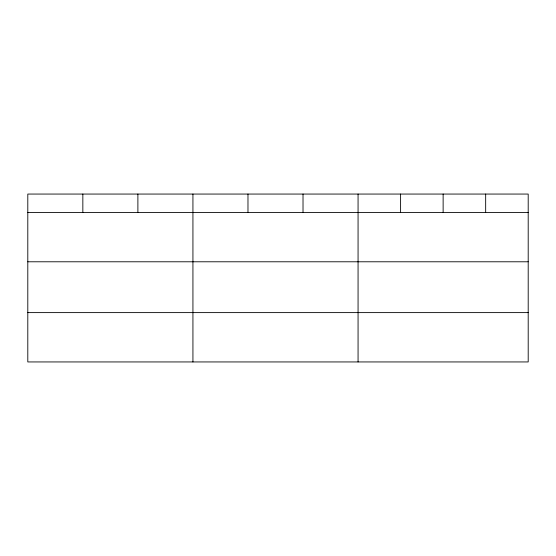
<?xml version="1.0" encoding="UTF-8"?>
<svg xmlns="http://www.w3.org/2000/svg" width="556" height="556" viewBox="0 0 556 556"><rect width="100%" height="100%" fill="white"/><g stroke="black" fill="none" stroke-linecap="round" stroke-linejoin="round"><path stroke-width="0.83" d="M528.2 261.786L528.2 194.058L27.8 194.058L27.8 361.942L528.2 361.942L528.2 261.786L27.8 261.786M27.8 212.455L528.2 212.455M27.8 312.611L528.2 312.611M485.666 194.058L485.666 212.455M443.132 194.058L443.132 212.455M400.598 194.058L400.598 212.455M358.064 194.058L358.064 361.942M303.02 194.058L303.02 212.455M247.976 194.058L247.976 212.455M192.932 194.058L192.932 361.942M137.888 194.058L137.888 212.455M82.844 194.058L82.844 212.455"/></g></svg>
